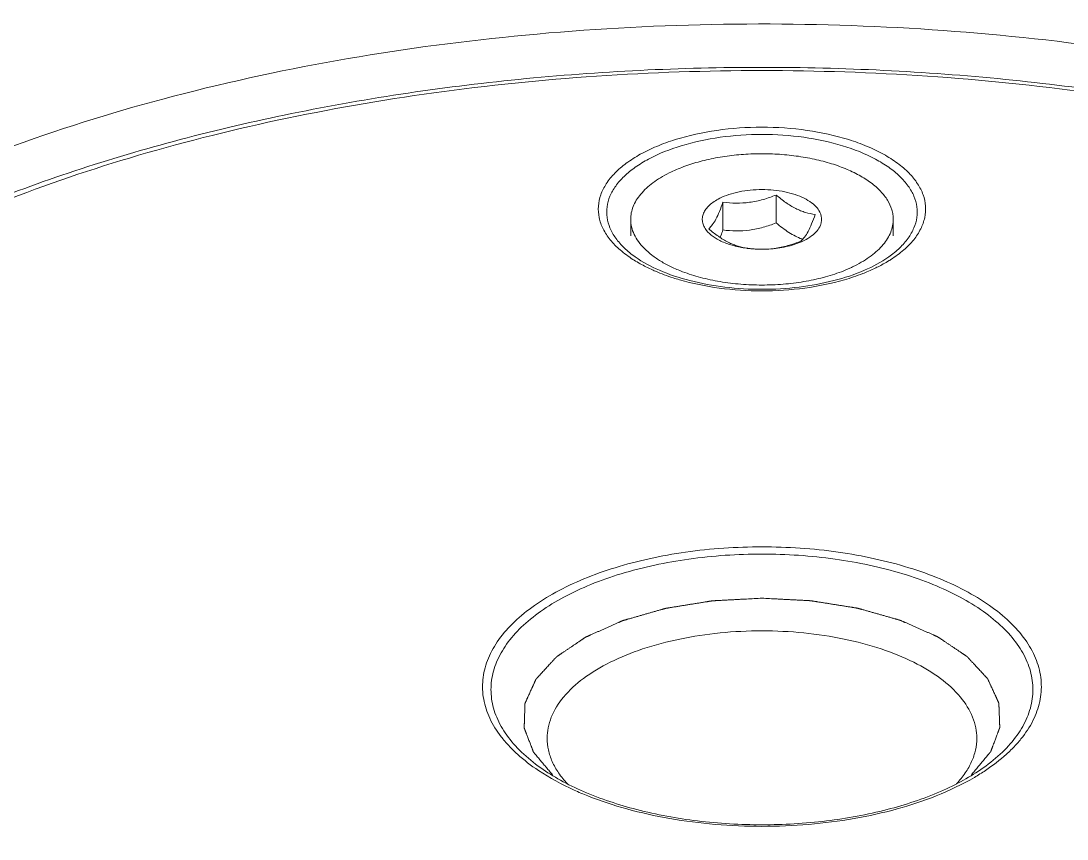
# Model space of a CAD drawing. Header units: millimetres. Extents: x 1177 to 4147, y 93 to 2194.
# Drawn here: x 2669.14 to 2699.82, y 1093.48 to 1117.47 of the extents above; entities that cross this region are included whole.
import ezdxf

# ---------------------------------------------------------------- set-up
doc = ezdxf.new("R2010")
doc.units = ezdxf.units.MM
doc.header["$LTSCALE"] = 0.1
doc.layers.get('0').update_dxf_attribs({"lineweight": 13})

# ---------------------------------------------------------------- blocks, each defined once
blk = doc.blocks.new('02')
for p, q in [((4611.598, 1180.058), (4611.598, 1178.893)), ((4613.829, 1180.357), (4613.829, 1179.192)), ((4607.731, 1179.337), (4607.731, 1178.644)), ((4618.731, 1179.337), (4618.731, 1178.644)), ((4607.921, 1177.766), (4607.92, 1177.766)), ((4618.541, 1177.766), (4618.541, 1177.766)), ((4603.961, 1156.366), (4603.96, 1156.367)), ((4622.502, 1156.367), (4622.501, 1156.366))]:
    blk.add_line(p, q)
for centre, radius, start, end in [((4613.844, 1180.764), 2.584, 293.6648, 296.55), ((4615.788, 1180.888), 2.531, 249.5481, 249.753), ((4615.788, 1180.888), 2.532, 249.7532, 250.4657), ((4613.2, 1182.73), 4.642, 262.37, 262.9692), ((4613.207, 1182.786), 4.698, 262.969, 263.5057), ((4613.23, 1183.059), 4.972, 267.8168, 269.1968), ((4613.231, 1183.07), 4.983, 269.1913, 273.3539), ((4611.276, 1183.137), 6.474, 240.9511, 243.2681), ((4615.222, 1183.069), 6.397, 296.6891, 298.9102)]:
    blk.add_arc(centre, radius, start, end)
for points, knots in [([(4666.481, 1160.896), (4666.481, 1162.212), (4666.065, 1164.939), (4664.26, 1168.839), (4661.355, 1172.517), (4657.433, 1175.913), (4652.581, 1178.975), (4646.898, 1181.647), (4640.501, 1183.875), (4631.019, 1186.238), (4618.353, 1187.77), (4603.032, 1187.405), (4590.652, 1185.27), (4581.623, 1182.441), (4577.503, 1180.685), (4575.577, 1179.722)], [0, 0, 0, 0, 0.038279, 0.078893, 0.123639, 0.173569, 0.229059, 0.289975, 0.355805, 0.425756, 0.573842, 0.725184, 0.870064, 0.937388, 1, 1, 1, 1]), ([(4560.631, 1158.904), (4560.631, 1159.81), (4560.812, 1161.647), (4561.618, 1164.343), (4562.934, 1166.958), (4564.736, 1169.464), (4566.995, 1171.844), (4569.686, 1174.083), (4572.783, 1176.167), (4576.257, 1178.082), (4580.078, 1179.811), (4584.209, 1181.342), (4588.614, 1182.662), (4594.879, 1184.143), (4603.108, 1185.377), (4609.826, 1185.704), (4613.231, 1185.704)], [0, 0, 0, 0, 0.042454, 0.085859, 0.131119, 0.178965, 0.229962, 0.284475, 0.342683, 0.404603, 0.470116, 0.538988, 0.610893, 0.68543, 0.84046, 1, 1, 1, 1]), ([(4613.231, 1185.704), (4616.636, 1185.704), (4623.354, 1185.377), (4631.583, 1184.143), (4637.848, 1182.662), (4642.253, 1181.342), (4646.384, 1179.811), (4650.204, 1178.082), (4653.679, 1176.167), (4656.776, 1174.083), (4659.467, 1171.844), (4661.726, 1169.464), (4663.528, 1166.958), (4664.844, 1164.343), (4665.649, 1161.647), (4665.831, 1159.81), (4665.831, 1158.904)], [0, 0, 0, 0, 0.15954, 0.31457, 0.389108, 0.461012, 0.529884, 0.595397, 0.657317, 0.715525, 0.770038, 0.821035, 0.868881, 0.914141, 0.957546, 1, 1, 1, 1]), ([(4613.231, 1185.57), (4610.918, 1185.57), (4606.321, 1185.416), (4599.535, 1184.725), (4592.995, 1183.587), (4586.817, 1182.024), (4581.112, 1180.062), (4575.981, 1177.735), (4571.512, 1175.085), (4567.784, 1172.152), (4564.862, 1168.981), (4563.116, 1166.116), (4562.219, 1163.782), (4561.792, 1162.044), (4561.602, 1160.295), (4561.65, 1158.543), (4561.935, 1156.797), (4562.455, 1155.067), (4563.208, 1153.36), (4564.546, 1151.074), (4566.821, 1148.314), (4569.035, 1146.408), (4570.256, 1145.489)], [0, 0, 0, 0, 0.087027, 0.172878, 0.256413, 0.33656, 0.412375, 0.48309, 0.548166, 0.607384, 0.660941, 0.709584, 0.732516, 0.754799, 0.776703, 0.798518, 0.82054, 0.843053, 0.866313, 0.890542, 0.942521, 1, 1, 1, 1]), ([(4656.203, 1145.487), (4657.424, 1146.406), (4659.639, 1148.312), (4661.914, 1151.072), (4663.253, 1153.359), (4664.006, 1155.065), (4664.526, 1156.795), (4664.812, 1158.541), (4664.86, 1160.293), (4664.67, 1162.043), (4664.243, 1163.78), (4663.347, 1166.114), (4661.601, 1168.98), (4658.679, 1172.151), (4654.951, 1175.084), (4650.482, 1177.735), (4645.35, 1180.061), (4639.645, 1182.023), (4633.467, 1183.587), (4626.927, 1184.725), (4620.141, 1185.416), (4615.544, 1185.57), (4613.231, 1185.57)], [0, 0, 0, 0, 0.057483, 0.109465, 0.133695, 0.156956, 0.17947, 0.201492, 0.223307, 0.245211, 0.267494, 0.290425, 0.339066, 0.392622, 0.451838, 0.516913, 0.587626, 0.66344, 0.743587, 0.827121, 0.912973, 1, 1, 1, 1]), ([(4607.827, 1177.659), (4607.64, 1177.779), (4607.298, 1178.029), (4606.871, 1178.458), (4606.565, 1178.918), (4606.39, 1179.4), (4606.355, 1179.894), (4606.461, 1180.383), (4606.702, 1180.855), (4607.07, 1181.3), (4607.555, 1181.713), (4608.147, 1182.087), (4608.836, 1182.416), (4609.896, 1182.797), (4611.371, 1183.115), (4612.599, 1183.199), (4613.231, 1183.199)], [0, 0, 0, 0, 0.060741, 0.115522, 0.165007, 0.210569, 0.254278, 0.298617, 0.345922, 0.397933, 0.45565, 0.519432, 0.589136, 0.664247, 0.827173, 1, 1, 1, 1]), ([(4613.231, 1183.199), (4613.862, 1183.199), (4615.091, 1183.115), (4616.566, 1182.797), (4617.625, 1182.416), (4618.315, 1182.087), (4618.907, 1181.713), (4619.392, 1181.3), (4619.76, 1180.855), (4620.001, 1180.383), (4620.107, 1179.893), (4620.071, 1179.4), (4619.896, 1178.918), (4619.591, 1178.458), (4619.163, 1178.028), (4618.821, 1177.779), (4618.634, 1177.659)], [0, 0, 0, 0, 0.172833, 0.335756, 0.410866, 0.480569, 0.544349, 0.602064, 0.654073, 0.701376, 0.745714, 0.789424, 0.834986, 0.884474, 0.939256, 1, 1, 1, 1]), ([(4607.92, 1177.766), (4607.758, 1177.881), (4607.461, 1178.12), (4607.099, 1178.528), (4606.85, 1178.961), (4606.722, 1179.412), (4606.722, 1179.87), (4606.849, 1180.322), (4607.097, 1180.755), (4607.458, 1181.163), (4607.925, 1181.541), (4608.707, 1182.016), (4609.897, 1182.48), (4611.502, 1182.819), (4612.644, 1182.895), (4613.231, 1182.895)], [0, 0, 0, 0, 0.05874, 0.111788, 0.159975, 0.204822, 0.248462, 0.293292, 0.341448, 0.394456, 0.453152, 0.517791, 0.66362, 0.827059, 1, 1, 1, 1]), ([(4613.231, 1182.895), (4613.817, 1182.895), (4614.96, 1182.819), (4616.565, 1182.48), (4617.755, 1182.015), (4618.537, 1181.541), (4619.003, 1181.163), (4619.365, 1180.755), (4619.613, 1180.321), (4619.74, 1179.87), (4619.739, 1179.412), (4619.611, 1178.961), (4619.362, 1178.528), (4619, 1178.12), (4618.704, 1177.881), (4618.541, 1177.766)], [0, 0, 0, 0, 0.172947, 0.336385, 0.482211, 0.546848, 0.605542, 0.658548, 0.706702, 0.751531, 0.795171, 0.840019, 0.888207, 0.941257, 1, 1, 1, 1]), ([(4618.731, 1179.337), (4618.731, 1179.405), (4618.721, 1179.541), (4618.659, 1179.816), (4618.501, 1180.158), (4618.201, 1180.537), (4617.796, 1180.888), (4617.295, 1181.204), (4616.708, 1181.48), (4616.047, 1181.71), (4615.327, 1181.89), (4614.561, 1182.015), (4613.767, 1182.084), (4612.962, 1182.093), (4612.163, 1182.045), (4611.386, 1181.938), (4610.648, 1181.776), (4609.966, 1181.562), (4609.541, 1181.381), (4609.342, 1181.281)], [0, 0, 0, 0, 0.019029, 0.038363, 0.07896, 0.123687, 0.173594, 0.229061, 0.289952, 0.355752, 0.425673, 0.49873, 0.573805, 0.6497, 0.725184, 0.799045, 0.870125, 0.937404, 1, 1, 1, 1]), ([(4607.731, 1179.337), (4607.731, 1179.427), (4607.749, 1179.611), (4607.83, 1179.881), (4607.964, 1180.145), (4608.219, 1180.498), (4608.569, 1180.813), (4608.984, 1181.091), (4609.218, 1181.22), (4609.342, 1181.281)], [0, 0, 0, 0, 0.102118, 0.207106, 0.317503, 0.435314, 0.697705, 0.843973, 1, 1, 1, 1]), ([(4611.463, 1180.221), (4611.585, 1180.282), (4611.851, 1180.389), (4612.281, 1180.502), (4612.747, 1180.571), (4613.231, 1180.595), (4613.715, 1180.571), (4614.18, 1180.502), (4614.61, 1180.389), (4614.989, 1180.237), (4615.303, 1180.05), (4615.541, 1179.835), (4615.672, 1179.63), (4615.722, 1179.461), (4615.735, 1179.337), (4615.722, 1179.212), (4615.672, 1179.044), (4615.541, 1178.839), (4615.303, 1178.624), (4615.107, 1178.507), (4614.999, 1178.453)], [0, 0, 0, 0, 0.067708, 0.141686, 0.220117, 0.300861, 0.381603, 0.460036, 0.53401, 0.601719, 0.661917, 0.714225, 0.759575, 0.780504, 0.80086, 0.821216, 0.842144, 0.887493, 0.939804, 1, 1, 1, 1]), ([(4610.906, 1178.878), (4610.864, 1178.931), (4610.792, 1179.042), (4610.732, 1179.226), (4610.726, 1179.414), (4610.777, 1179.599), (4610.88, 1179.776), (4611.033, 1179.941), (4611.23, 1180.093), (4611.381, 1180.18), (4611.463, 1180.221)], [0, 0, 0, 0, 0.119822, 0.23012, 0.336539, 0.44566, 0.563395, 0.693858, 0.839295, 1, 1, 1, 1]), ([(4611, 1178.943), (4611.055, 1178.992), (4611.167, 1179.118), (4611.316, 1179.364), (4611.462, 1179.686), (4611.552, 1179.927), (4611.598, 1180.058)], [0, 0, 0, 0, 0.172251, 0.394484, 0.674182, 1, 1, 1, 1]), ([(4611.598, 1180.058), (4611.781, 1180.035), (4612.153, 1180.006), (4612.719, 1180.039), (4613.282, 1180.159), (4613.648, 1180.286), (4613.829, 1180.357)], [0, 0, 0, 0, 0.24298, 0.491111, 0.744094, 1, 1, 1, 1]), ([(4613.829, 1180.357), (4613.958, 1180.246), (4614.218, 1180.04), (4614.566, 1179.826), (4614.848, 1179.699), (4615.118, 1179.605), (4615.325, 1179.56), (4615.462, 1179.54)], [0, 0, 0, 0, 0.276541, 0.536549, 0.659077, 0.776703, 1, 1, 1, 1]), ([(4609.905, 1177.147), (4609.742, 1177.209), (4609.43, 1177.341), (4608.999, 1177.571), (4608.622, 1177.825), (4608.306, 1178.099), (4608.053, 1178.391), (4607.869, 1178.697), (4607.756, 1179.014), (4607.731, 1179.231), (4607.731, 1179.337)], [0, 0, 0, 0, 0.160213, 0.309991, 0.448756, 0.576423, 0.69356, 0.801536, 0.90263, 1, 1, 1, 1]), ([(4611.598, 1178.893), (4611.781, 1178.87), (4612.153, 1178.841), (4612.719, 1178.874), (4613.282, 1178.994), (4613.648, 1179.121), (4613.829, 1179.192)], [0, 0, 0, 0, 0.242978, 0.49111, 0.744097, 1, 1, 1, 1]), ([(4613.829, 1179.192), (4613.914, 1179.119), (4614.087, 1178.978), (4614.354, 1178.79), (4614.625, 1178.633), (4614.811, 1178.551), (4614.904, 1178.516)], [0, 0, 0, 0, 0.265636, 0.522345, 0.767559, 1, 1, 1, 1]), ([(4615.462, 1179.54), (4615.415, 1179.41), (4615.325, 1179.168), (4615.18, 1178.847), (4615.031, 1178.601), (4614.918, 1178.474), (4614.864, 1178.425)], [0, 0, 0, 0, 0.325818, 0.605516, 0.827749, 1, 1, 1, 1]), ([(4617.12, 1177.392), (4617.243, 1177.454), (4617.478, 1177.583), (4617.893, 1177.861), (4618.242, 1178.176), (4618.497, 1178.529), (4618.631, 1178.793), (4618.713, 1179.063), (4618.731, 1179.247), (4618.731, 1179.337)], [0, 0, 0, 0, 0.156027, 0.302295, 0.564686, 0.682497, 0.792894, 0.897882, 1, 1, 1, 1]), ([(4612.584, 1178.13), (4612.402, 1178.154), (4612.055, 1178.221), (4611.648, 1178.36), (4611.364, 1178.501), (4611.133, 1178.646), (4610.983, 1178.779), (4610.906, 1178.878)], [0, 0, 0, 0, 0.293828, 0.562902, 0.685624, 0.79951, 1, 1, 1, 1]), ([(4612.633, 1178.126), (4612.497, 1178.146), (4612.29, 1178.191), (4612.02, 1178.285), (4611.738, 1178.412), (4611.39, 1178.626), (4611.13, 1178.832), (4611, 1178.943)], [0, 0, 0, 0, 0.223297, 0.340923, 0.463451, 0.723459, 1, 1, 1, 1]), ([(4611.479, 1178.575), (4611.489, 1178.601), (4611.53, 1178.706), (4611.569, 1178.812), (4611.598, 1178.893)], [0, 0, 0, 0, 0.241654, 1, 1, 1, 1]), ([(4614.864, 1178.425), (4614.683, 1178.354), (4614.318, 1178.227), (4613.754, 1178.107), (4613.188, 1178.075), (4612.816, 1178.103), (4612.633, 1178.126)], [0, 0, 0, 0, 0.255906, 0.508889, 0.75702, 1, 1, 1, 1]), ([(4614.881, 1178.398), (4614.783, 1178.355), (4614.574, 1178.277), (4614.123, 1178.157), (4613.766, 1178.11), (4613.522, 1178.095)], [0, 0, 0, 0, 0.230379, 0.476336, 1, 1, 1, 1]), ([(4613.041, 1178.091), (4613.01, 1178.092), (4612.888, 1178.097), (4612.766, 1178.108), (4612.676, 1178.118)], [0, 0, 0, 0, 0.251454, 1, 1, 1, 1]), ([(4608.132, 1177.477), (4608.106, 1177.492), (4608.003, 1177.55), (4607.901, 1177.612), (4607.827, 1177.659)], [0, 0, 0, 0, 0.254286, 1, 1, 1, 1]), ([(4607.92, 1177.766), (4608.235, 1177.543), (4608.98, 1177.148), (4610.249, 1176.731), (4611.695, 1176.468), (4612.711, 1176.408), (4613.231, 1176.408)], [0, 0, 0, 0, 0.208445, 0.451639, 0.719441, 1, 1, 1, 1]), ([(4613.231, 1176.408), (4613.75, 1176.408), (4614.766, 1176.468), (4616.212, 1176.731), (4617.481, 1177.148), (4618.226, 1177.543), (4618.541, 1177.766)], [0, 0, 0, 0, 0.280551, 0.548349, 0.791545, 1, 1, 1, 1]), ([(4617.12, 1177.392), (4617.075, 1177.37), (4616.891, 1177.281), (4616.702, 1177.202), (4616.557, 1177.147)], [0, 0, 0, 0, 0.242789, 1, 1, 1, 1]), ([(4618.634, 1177.659), (4618.609, 1177.642), (4618.504, 1177.577), (4618.397, 1177.514), (4618.315, 1177.469)], [0, 0, 0, 0, 0.245544, 1, 1, 1, 1]), ([(4608.772, 1177.165), (4608.737, 1177.18), (4608.599, 1177.24), (4608.463, 1177.305), (4608.363, 1177.355)], [0, 0, 0, 0, 0.254362, 1, 1, 1, 1]), ([(4609.774, 1176.809), (4609.686, 1176.834), (4609.347, 1176.938), (4609.014, 1177.062), (4608.772, 1177.165)], [0, 0, 0, 0, 0.257892, 1, 1, 1, 1]), ([(4616.557, 1177.147), (4616.311, 1177.053), (4615.792, 1176.89), (4614.976, 1176.716), (4614.115, 1176.611), (4613.231, 1176.575), (4612.347, 1176.611), (4611.485, 1176.716), (4610.669, 1176.89), (4610.151, 1177.053), (4609.905, 1177.147)], [0, 0, 0, 0, 0.11643, 0.240073, 0.368753, 0.500006, 0.63126, 0.759938, 0.883585, 1, 1, 1, 1]), ([(4617.69, 1177.165), (4617.611, 1177.131), (4617.282, 1176.997), (4616.945, 1176.884), (4616.687, 1176.809)], [0, 0, 0, 0, 0.241931, 1, 1, 1, 1]), ([(4618.096, 1177.354), (4618.063, 1177.337), (4617.929, 1177.271), (4617.793, 1177.21), (4617.69, 1177.165)], [0, 0, 0, 0, 0.245663, 1, 1, 1, 1]), ([(4613.231, 1176.341), (4612.633, 1176.341), (4611.466, 1176.417), (4610.319, 1176.65), (4609.774, 1176.809)], [0, 0, 0, 0, 0.5132, 1, 1, 1, 1]), ([(4616.687, 1176.809), (4616.142, 1176.65), (4614.996, 1176.417), (4613.829, 1176.341), (4613.231, 1176.341)], [0, 0, 0, 0, 0.486811, 1, 1, 1, 1]), ([(4603.866, 1156.257), (4603.557, 1156.463), (4603.124, 1156.793), (4602.619, 1157.287), (4602.205, 1157.772), (4601.806, 1158.408), (4601.535, 1159.227), (4601.5, 1160.062), (4601.7, 1160.889), (4602.127, 1161.684), (4602.764, 1162.434), (4603.597, 1163.128), (4604.609, 1163.757), (4605.783, 1164.31), (4607.097, 1164.777), (4608.526, 1165.15), (4610.574, 1165.516), (4612.162, 1165.623), (4613.231, 1165.623)], [0, 0, 0, 0, 0.059906, 0.08766, 0.114014, 0.162945, 0.208186, 0.25184, 0.296359, 0.343998, 0.396404, 0.454512, 0.518637, 0.588611, 0.663914, 0.743759, 0.827155, 1, 1, 1, 1]), ([(4613.231, 1165.623), (4614.3, 1165.623), (4615.888, 1165.516), (4617.935, 1165.15), (4619.365, 1164.777), (4620.678, 1164.31), (4621.852, 1163.757), (4622.865, 1163.128), (4623.697, 1162.434), (4624.334, 1161.684), (4624.761, 1160.889), (4624.962, 1160.063), (4624.926, 1159.227), (4624.656, 1158.409), (4624.257, 1157.772), (4623.843, 1157.287), (4623.338, 1156.793), (4622.905, 1156.463), (4622.596, 1156.258)], [0, 0, 0, 0, 0.172844, 0.25624, 0.336086, 0.41139, 0.481365, 0.545492, 0.603601, 0.656009, 0.703649, 0.748169, 0.791824, 0.837064, 0.885992, 0.912345, 0.940097, 1, 1, 1, 1]), ([(4603.96, 1156.367), (4603.676, 1156.567), (4603.159, 1156.985), (4602.527, 1157.697), (4602.092, 1158.453), (4601.869, 1159.241), (4601.868, 1160.04), (4602.09, 1160.828), (4602.524, 1161.584), (4603.154, 1162.297), (4603.968, 1162.956), (4604.951, 1163.553), (4606.085, 1164.077), (4607.816, 1164.682), (4610.213, 1165.187), (4612.207, 1165.32), (4613.231, 1165.32)], [0, 0, 0, 0, 0.058725, 0.11176, 0.159939, 0.204777, 0.248409, 0.293231, 0.341382, 0.394381, 0.453067, 0.517698, 0.588076, 0.663674, 0.827089, 1, 1, 1, 1]), ([(4613.231, 1165.32), (4614.255, 1165.32), (4616.248, 1165.187), (4618.645, 1164.682), (4620.376, 1164.077), (4621.51, 1163.553), (4622.493, 1162.956), (4623.307, 1162.297), (4623.938, 1161.584), (4624.371, 1160.828), (4624.593, 1160.04), (4624.592, 1159.241), (4624.369, 1158.454), (4623.935, 1157.698), (4623.303, 1156.985), (4622.786, 1156.567), (4622.502, 1156.367)], [0, 0, 0, 0, 0.172909, 0.336325, 0.411924, 0.482303, 0.546934, 0.605621, 0.658622, 0.706773, 0.751596, 0.795228, 0.840065, 0.888243, 0.941276, 1, 1, 1, 1]), ([(4604.451, 1156.077), (4604.41, 1156.127), (4604.327, 1156.226), (4604.224, 1156.349), (4604.141, 1156.448), (4604.079, 1156.522), (4604.017, 1156.596), (4603.955, 1156.67), (4603.893, 1156.744), (4603.831, 1156.818), (4603.785, 1156.874), (4603.754, 1156.911), (4603.738, 1156.929), (4603.723, 1156.948), (4603.71, 1156.963), (4603.699, 1156.976), (4603.692, 1156.985), (4603.684, 1156.994), (4603.678, 1157.002), (4603.672, 1157.008), (4603.669, 1157.013), (4603.665, 1157.017), (4603.662, 1157.021), (4603.66, 1157.023), (4603.659, 1157.024), (4603.658, 1157.025), (4603.658, 1157.026), (4603.657, 1157.027), (4603.657, 1157.028), (4603.656, 1157.03), (4603.655, 1157.032), (4603.654, 1157.034), (4603.653, 1157.037), (4603.651, 1157.043), (4603.648, 1157.051), (4603.643, 1157.065), (4603.636, 1157.081), (4603.629, 1157.101), (4603.621, 1157.12), (4603.614, 1157.14), (4603.603, 1157.166), (4603.591, 1157.199), (4603.576, 1157.239), (4603.56, 1157.278), (4603.545, 1157.318), (4603.525, 1157.37), (4603.5, 1157.436), (4603.469, 1157.515), (4603.439, 1157.594), (4603.409, 1157.672), (4603.383, 1157.738), (4603.363, 1157.791), (4603.348, 1157.83), (4603.335, 1157.863), (4603.325, 1157.889), (4603.317, 1157.909), (4603.31, 1157.929), (4603.302, 1157.948), (4603.296, 1157.965), (4603.291, 1157.978), (4603.287, 1157.988), (4603.283, 1157.998), (4603.28, 1158.008), (4603.276, 1158.016), (4603.274, 1158.022), (4603.272, 1158.026), (4603.271, 1158.03), (4603.27, 1158.032), (4603.27, 1158.033), (4603.269, 1158.034), (4603.269, 1158.035), (4603.269, 1158.035), (4603.269, 1158.036), (4603.269, 1158.038), (4603.269, 1158.04), (4603.269, 1158.042), (4603.269, 1158.045), (4603.269, 1158.048), (4603.269, 1158.052), (4603.27, 1158.057), (4603.27, 1158.062), (4603.27, 1158.069), (4603.27, 1158.077), (4603.271, 1158.091), (4603.271, 1158.114), (4603.272, 1158.148), (4603.274, 1158.188), (4603.275, 1158.228), (4603.276, 1158.268), (4603.277, 1158.308), (4603.279, 1158.348), (4603.28, 1158.402), (4603.282, 1158.469), (4603.285, 1158.549), (4603.288, 1158.629), (4603.29, 1158.696), (4603.291, 1158.75), (4603.293, 1158.79), (4603.294, 1158.83), (4603.295, 1158.87), (4603.296, 1158.91), (4603.298, 1158.95), (4603.299, 1158.984), (4603.299, 1159.007), (4603.3, 1159.021), (4603.3, 1159.029), (4603.3, 1159.036), (4603.3, 1159.041), (4603.301, 1159.046), (4603.301, 1159.05), (4603.301, 1159.053), (4603.301, 1159.056), (4603.301, 1159.058), (4603.301, 1159.06), (4603.301, 1159.062), (4603.301, 1159.062), (4603.301, 1159.063), (4603.301, 1159.063), (4603.302, 1159.064), (4603.302, 1159.065), (4603.303, 1159.066), (4603.304, 1159.068), (4603.305, 1159.072), (4603.307, 1159.076), (4603.31, 1159.082), (4603.314, 1159.091), (4603.318, 1159.101), (4603.323, 1159.111), (4603.327, 1159.121), (4603.333, 1159.134), (4603.341, 1159.151), (4603.35, 1159.17), (4603.359, 1159.19), (4603.368, 1159.21), (4603.38, 1159.237), (4603.395, 1159.27), (4603.413, 1159.31), (4603.437, 1159.363), (4603.468, 1159.429), (4603.504, 1159.509), (4603.54, 1159.588), (4603.576, 1159.668), (4603.606, 1159.734), (4603.63, 1159.788), (4603.649, 1159.827), (4603.667, 1159.867), (4603.685, 1159.907), (4603.7, 1159.94), (4603.712, 1159.967), (4603.721, 1159.987), (4603.73, 1160.007), (4603.739, 1160.026), (4603.746, 1160.043), (4603.753, 1160.056), (4603.756, 1160.065), (4603.759, 1160.07), (4603.76, 1160.074), (4603.762, 1160.076), (4603.763, 1160.078), (4603.763, 1160.08), (4603.764, 1160.081), (4603.764, 1160.082), (4603.765, 1160.083), (4603.766, 1160.084), (4603.767, 1160.085), (4603.769, 1160.087), (4603.772, 1160.09), (4603.776, 1160.095), (4603.78, 1160.1), (4603.786, 1160.106), (4603.793, 1160.113), (4603.801, 1160.122), (4603.81, 1160.131), (4603.821, 1160.144), (4603.835, 1160.159), (4603.852, 1160.177), (4603.868, 1160.195), (4603.902, 1160.232), (4603.952, 1160.287), (4604.019, 1160.359), (4604.086, 1160.432), (4604.154, 1160.505), (4604.221, 1160.578), (4604.288, 1160.651), (4604.344, 1160.712), (4604.388, 1160.761), (4604.422, 1160.797), (4604.456, 1160.834), (4604.484, 1160.864), (4604.506, 1160.888), (4604.523, 1160.907), (4604.539, 1160.925), (4604.556, 1160.943), (4604.57, 1160.958), (4604.581, 1160.971), (4604.59, 1160.98), (4604.597, 1160.987), (4604.602, 1160.993), (4604.607, 1160.998), (4604.611, 1161.002), (4604.614, 1161.006), (4604.617, 1161.009), (4604.619, 1161.011), (4604.62, 1161.013), (4604.621, 1161.014), (4604.622, 1161.015), (4604.623, 1161.015), (4604.623, 1161.016), (4604.623, 1161.016), (4604.624, 1161.016), (4604.624, 1161.017), (4604.625, 1161.017), (4604.626, 1161.018), (4604.628, 1161.019), (4604.63, 1161.02), (4604.632, 1161.022), (4604.636, 1161.025), (4604.641, 1161.028), (4604.647, 1161.032), (4604.653, 1161.036), (4604.661, 1161.042), (4604.671, 1161.048), (4604.683, 1161.056), (4604.699, 1161.067), (4604.719, 1161.081), (4604.743, 1161.097), (4604.767, 1161.113), (4604.791, 1161.129), (4604.822, 1161.151), (4604.862, 1161.177), (4604.91, 1161.21), (4604.958, 1161.242), (4605.021, 1161.285), (4605.101, 1161.339), (4605.197, 1161.403), (4605.292, 1161.468), (4605.388, 1161.533), (4605.483, 1161.597), (4605.579, 1161.662), (4605.65, 1161.71), (4605.698, 1161.742), (4605.722, 1161.758), (4605.746, 1161.775), (4605.766, 1161.788), (4605.782, 1161.799), (4605.794, 1161.807), (4605.806, 1161.815), (4605.816, 1161.822), (4605.823, 1161.827), (4605.829, 1161.831), (4605.835, 1161.835), (4605.84, 1161.838), (4605.843, 1161.84), (4605.844, 1161.841), (4605.845, 1161.842), (4605.846, 1161.842), (4605.848, 1161.843), (4605.85, 1161.844), (4605.852, 1161.845), (4605.855, 1161.846), (4605.859, 1161.848), (4605.864, 1161.85), (4605.873, 1161.854), (4605.886, 1161.86), (4605.906, 1161.869), (4605.932, 1161.88), (4605.962, 1161.894), (4605.993, 1161.907), (4606.023, 1161.921), (4606.064, 1161.939), (4606.115, 1161.962), (4606.176, 1161.989), (4606.237, 1162.016), (4606.298, 1162.043), (4606.38, 1162.079), (4606.481, 1162.124), (4606.603, 1162.179), (4606.726, 1162.233), (4606.848, 1162.287), (4606.949, 1162.332), (4607.031, 1162.368), (4607.092, 1162.395), (4607.153, 1162.423), (4607.204, 1162.445), (4607.245, 1162.463), (4607.275, 1162.477), (4607.306, 1162.49), (4607.331, 1162.502), (4607.351, 1162.511), (4607.367, 1162.517), (4607.379, 1162.523), (4607.39, 1162.528), (4607.396, 1162.53), (4607.401, 1162.533), (4607.404, 1162.534), (4607.407, 1162.535), (4607.409, 1162.536), (4607.413, 1162.537), (4607.417, 1162.539), (4607.423, 1162.54), (4607.43, 1162.542), (4607.439, 1162.545), (4607.451, 1162.548), (4607.471, 1162.554), (4607.5, 1162.562), (4607.535, 1162.572), (4607.57, 1162.582), (4607.616, 1162.595), (4607.675, 1162.612), (4607.744, 1162.632), (4607.814, 1162.652), (4607.884, 1162.672), (4607.954, 1162.692), (4608.047, 1162.718), (4608.163, 1162.751), (4608.302, 1162.791), (4608.442, 1162.831), (4608.581, 1162.871), (4608.698, 1162.904), (4608.791, 1162.93), (4608.86, 1162.95), (4608.93, 1162.97), (4608.988, 1162.987), (4609.035, 1163), (4609.07, 1163.01), (4609.105, 1163.02), (4609.134, 1163.028), (4609.154, 1163.034), (4609.166, 1163.037), (4609.174, 1163.04), (4609.182, 1163.042), (4609.187, 1163.043), (4609.192, 1163.045), (4609.195, 1163.046), (4609.199, 1163.046), (4609.202, 1163.047), (4609.206, 1163.047), (4609.212, 1163.048), (4609.22, 1163.05), (4609.233, 1163.052), (4609.249, 1163.054), (4609.268, 1163.057), (4609.293, 1163.062), (4609.325, 1163.067), (4609.363, 1163.073), (4609.402, 1163.079), (4609.453, 1163.087), (4609.516, 1163.098), (4609.593, 1163.11), (4609.669, 1163.122), (4609.771, 1163.139), (4609.898, 1163.159), (4610.051, 1163.184), (4610.204, 1163.209), (4610.357, 1163.233), (4610.484, 1163.254), (4610.586, 1163.27), (4610.663, 1163.283), (4610.739, 1163.295), (4610.815, 1163.307), (4610.879, 1163.318), (4610.93, 1163.326), (4610.968, 1163.332), (4611.006, 1163.338), (4611.045, 1163.344), (4611.076, 1163.35), (4611.102, 1163.354), (4611.118, 1163.356), (4611.129, 1163.358), (4611.135, 1163.359), (4611.14, 1163.36), (4611.144, 1163.36), (4611.147, 1163.361), (4611.15, 1163.361), (4611.152, 1163.362), (4611.153, 1163.362), (4611.156, 1163.362), (4611.161, 1163.362), (4611.17, 1163.363), (4611.18, 1163.363), (4611.19, 1163.364), (4611.204, 1163.364), (4611.221, 1163.365), (4611.241, 1163.366), (4611.261, 1163.367), (4611.288, 1163.369), (4611.322, 1163.371), (4611.376, 1163.373), (4611.471, 1163.378), (4611.606, 1163.386), (4611.769, 1163.394), (4611.931, 1163.403), (4612.094, 1163.411), (4612.256, 1163.42), (4612.419, 1163.428), (4612.635, 1163.44), (4612.906, 1163.454), (4613.123, 1163.465), (4613.231, 1163.471)], [0, 0, 0, 0, 0.015625, 0.03125, 0.039062, 0.046875, 0.054688, 0.0625, 0.070312, 0.078125, 0.085938, 0.087891, 0.089844, 0.091797, 0.09375, 0.094727, 0.095703, 0.09668, 0.097656, 0.098145, 0.098633, 0.099121, 0.099609, 0.099731, 0.099854, 0.099915, 0.099976, 0.100098, 0.10022, 0.100342, 0.100586, 0.10083, 0.101074, 0.101562, 0.102539, 0.103516, 0.105469, 0.107422, 0.109375, 0.111328, 0.113281, 0.117188, 0.121094, 0.125, 0.128906, 0.132812, 0.140625, 0.148438, 0.15625, 0.164062, 0.171875, 0.175781, 0.179688, 0.183594, 0.185547, 0.1875, 0.189453, 0.191406, 0.193359, 0.194336, 0.195312, 0.196289, 0.197266, 0.198242, 0.19873, 0.199219, 0.199463, 0.199707, 0.199829, 0.19989, 0.199951, 0.200012, 0.200073, 0.200195, 0.200439, 0.200684, 0.200928, 0.201172, 0.20166, 0.202148, 0.202637, 0.203125, 0.204102, 0.205078, 0.207031, 0.210938, 0.214844, 0.21875, 0.222656, 0.226562, 0.230469, 0.234375, 0.242188, 0.25, 0.257812, 0.265625, 0.269531, 0.273438, 0.277344, 0.28125, 0.285156, 0.289062, 0.292969, 0.294922, 0.295898, 0.296875, 0.297363, 0.297852, 0.29834, 0.298828, 0.299072, 0.299316, 0.299561, 0.299805, 0.299927, 0.299957, 0.299988, 0.300049, 0.30011, 0.300171, 0.300293, 0.300537, 0.300781, 0.30127, 0.301758, 0.302734, 0.303711, 0.304688, 0.305664, 0.306641, 0.308594, 0.310547, 0.3125, 0.314453, 0.316406, 0.320312, 0.324219, 0.328125, 0.335938, 0.34375, 0.351562, 0.359375, 0.367188, 0.371094, 0.375, 0.378906, 0.382812, 0.386719, 0.388672, 0.390625, 0.392578, 0.394531, 0.396484, 0.397461, 0.398438, 0.398926, 0.39917, 0.399414, 0.399658, 0.39978, 0.399902, 0.400024, 0.400085, 0.400146, 0.400269, 0.400391, 0.400879, 0.401367, 0.401855, 0.402344, 0.40332, 0.404297, 0.405273, 0.40625, 0.408203, 0.410156, 0.412109, 0.414062, 0.421875, 0.429688, 0.4375, 0.445312, 0.453125, 0.460938, 0.46875, 0.472656, 0.476562, 0.480469, 0.484375, 0.486328, 0.488281, 0.490234, 0.492188, 0.494141, 0.495117, 0.496094, 0.49707, 0.497559, 0.498047, 0.498535, 0.499023, 0.499268, 0.499512, 0.499634, 0.499756, 0.499878, 0.499939, 0.499969, 0.5, 0.500031, 0.500061, 0.500122, 0.500244, 0.500366, 0.500488, 0.500732, 0.500977, 0.501465, 0.501953, 0.502441, 0.50293, 0.503906, 0.504883, 0.505859, 0.507812, 0.509766, 0.511719, 0.513672, 0.515625, 0.519531, 0.523438, 0.527344, 0.53125, 0.539062, 0.546875, 0.554688, 0.5625, 0.570312, 0.578125, 0.585938, 0.587891, 0.589844, 0.591797, 0.59375, 0.594727, 0.595703, 0.59668, 0.597656, 0.598145, 0.598633, 0.599121, 0.599609, 0.599731, 0.599854, 0.599915, 0.599976, 0.600098, 0.60022, 0.600342, 0.600586, 0.60083, 0.601074, 0.601562, 0.602539, 0.603516, 0.605469, 0.607422, 0.609375, 0.611328, 0.613281, 0.617188, 0.621094, 0.625, 0.628906, 0.632812, 0.640625, 0.648438, 0.65625, 0.664062, 0.671875, 0.675781, 0.679688, 0.683594, 0.6875, 0.689453, 0.691406, 0.693359, 0.695312, 0.696289, 0.697266, 0.698242, 0.69873, 0.699219, 0.699463, 0.699707, 0.699829, 0.699951, 0.700195, 0.700439, 0.700684, 0.701172, 0.70166, 0.702148, 0.703125, 0.705078, 0.707031, 0.708984, 0.710938, 0.714844, 0.71875, 0.722656, 0.726562, 0.730469, 0.734375, 0.742188, 0.75, 0.757812, 0.765625, 0.773438, 0.777344, 0.78125, 0.785156, 0.789062, 0.791016, 0.792969, 0.794922, 0.796875, 0.797852, 0.79834, 0.798828, 0.799316, 0.799561, 0.799805, 0.800049, 0.800171, 0.800293, 0.800537, 0.800781, 0.80127, 0.801758, 0.802734, 0.803711, 0.804688, 0.806641, 0.808594, 0.810547, 0.8125, 0.816406, 0.820312, 0.824219, 0.828125, 0.835938, 0.84375, 0.851562, 0.859375, 0.867188, 0.871094, 0.875, 0.878906, 0.882812, 0.886719, 0.888672, 0.890625, 0.892578, 0.894531, 0.896484, 0.897461, 0.898438, 0.898926, 0.89917, 0.899414, 0.899658, 0.89978, 0.899902, 0.900024, 0.900085, 0.900146, 0.900391, 0.900879, 0.901367, 0.901855, 0.902344, 0.90332, 0.904297, 0.905273, 0.90625, 0.908203, 0.910156, 0.914062, 0.921875, 0.929688, 0.9375, 0.945312, 0.953125, 0.960938, 0.96875, 0.984375, 1, 1, 1, 1]), ([(4613.231, 1163.471), (4613.337, 1163.465), (4613.55, 1163.454), (4613.817, 1163.441), (4614.03, 1163.43), (4614.189, 1163.421), (4614.349, 1163.413), (4614.509, 1163.405), (4614.669, 1163.397), (4614.828, 1163.388), (4614.962, 1163.382), (4615.055, 1163.377), (4615.108, 1163.374), (4615.141, 1163.372), (4615.168, 1163.371), (4615.188, 1163.37), (4615.208, 1163.369), (4615.225, 1163.368), (4615.238, 1163.367), (4615.248, 1163.367), (4615.258, 1163.366), (4615.266, 1163.366), (4615.272, 1163.366), (4615.274, 1163.365), (4615.276, 1163.365), (4615.278, 1163.365), (4615.28, 1163.365), (4615.283, 1163.364), (4615.287, 1163.363), (4615.292, 1163.363), (4615.298, 1163.362), (4615.31, 1163.36), (4615.326, 1163.357), (4615.351, 1163.353), (4615.383, 1163.348), (4615.421, 1163.342), (4615.459, 1163.336), (4615.498, 1163.33), (4615.549, 1163.322), (4615.612, 1163.312), (4615.689, 1163.299), (4615.765, 1163.287), (4615.842, 1163.275), (4615.944, 1163.259), (4616.071, 1163.238), (4616.224, 1163.214), (4616.377, 1163.189), (4616.53, 1163.165), (4616.658, 1163.145), (4616.76, 1163.128), (4616.836, 1163.116), (4616.913, 1163.104), (4616.977, 1163.094), (4617.028, 1163.086), (4617.066, 1163.08), (4617.104, 1163.074), (4617.136, 1163.068), (4617.162, 1163.064), (4617.181, 1163.061), (4617.197, 1163.059), (4617.209, 1163.057), (4617.217, 1163.055), (4617.224, 1163.054), (4617.228, 1163.054), (4617.231, 1163.053), (4617.234, 1163.053), (4617.238, 1163.052), (4617.242, 1163.051), (4617.248, 1163.049), (4617.255, 1163.047), (4617.264, 1163.044), (4617.276, 1163.041), (4617.296, 1163.035), (4617.325, 1163.027), (4617.36, 1163.017), (4617.395, 1163.007), (4617.442, 1162.994), (4617.5, 1162.978), (4617.57, 1162.958), (4617.64, 1162.938), (4617.733, 1162.912), (4617.849, 1162.879), (4617.989, 1162.839), (4618.129, 1162.8), (4618.269, 1162.76), (4618.385, 1162.727), (4618.478, 1162.701), (4618.548, 1162.681), (4618.618, 1162.661), (4618.688, 1162.641), (4618.758, 1162.622), (4618.816, 1162.605), (4618.863, 1162.592), (4618.898, 1162.582), (4618.933, 1162.572), (4618.962, 1162.564), (4618.982, 1162.558), (4618.994, 1162.555), (4619.003, 1162.553), (4619.01, 1162.55), (4619.016, 1162.549), (4619.02, 1162.548), (4619.024, 1162.547), (4619.026, 1162.545), (4619.029, 1162.544), (4619.032, 1162.543), (4619.037, 1162.541), (4619.044, 1162.538), (4619.054, 1162.533), (4619.067, 1162.528), (4619.082, 1162.521), (4619.102, 1162.512), (4619.128, 1162.501), (4619.158, 1162.487), (4619.189, 1162.474), (4619.23, 1162.456), (4619.281, 1162.433), (4619.342, 1162.406), (4619.403, 1162.379), (4619.485, 1162.343), (4619.587, 1162.298), (4619.71, 1162.244), (4619.832, 1162.19), (4619.955, 1162.136), (4620.057, 1162.091), (4620.138, 1162.055), (4620.2, 1162.028), (4620.261, 1162.001), (4620.322, 1161.974), (4620.373, 1161.952), (4620.414, 1161.934), (4620.445, 1161.92), (4620.475, 1161.907), (4620.506, 1161.893), (4620.532, 1161.882), (4620.552, 1161.873), (4620.565, 1161.867), (4620.574, 1161.863), (4620.579, 1161.861), (4620.583, 1161.859), (4620.586, 1161.858), (4620.588, 1161.857), (4620.59, 1161.856), (4620.592, 1161.855), (4620.593, 1161.855), (4620.594, 1161.854), (4620.595, 1161.853), (4620.598, 1161.851), (4620.603, 1161.848), (4620.609, 1161.844), (4620.615, 1161.84), (4620.623, 1161.835), (4620.633, 1161.828), (4620.645, 1161.82), (4620.657, 1161.812), (4620.673, 1161.801), (4620.693, 1161.788), (4620.717, 1161.772), (4620.741, 1161.756), (4620.789, 1161.723), (4620.861, 1161.675), (4620.957, 1161.611), (4621.053, 1161.546), (4621.149, 1161.482), (4621.244, 1161.417), (4621.34, 1161.353), (4621.42, 1161.299), (4621.484, 1161.257), (4621.532, 1161.224), (4621.58, 1161.192), (4621.62, 1161.165), (4621.652, 1161.144), (4621.676, 1161.128), (4621.7, 1161.112), (4621.724, 1161.096), (4621.744, 1161.082), (4621.76, 1161.071), (4621.772, 1161.063), (4621.782, 1161.057), (4621.79, 1161.051), (4621.796, 1161.047), (4621.802, 1161.043), (4621.807, 1161.04), (4621.811, 1161.037), (4621.814, 1161.036), (4621.816, 1161.034), (4621.817, 1161.033), (4621.819, 1161.032), (4621.82, 1161.032), (4621.82, 1161.031), (4621.82, 1161.031), (4621.821, 1161.031), (4621.821, 1161.031), (4621.822, 1161.03), (4621.823, 1161.029), (4621.824, 1161.028), (4621.825, 1161.026), (4621.827, 1161.024), (4621.83, 1161.021), (4621.833, 1161.018), (4621.837, 1161.013), (4621.842, 1161.008), (4621.847, 1161.002), (4621.854, 1160.995), (4621.863, 1160.986), (4621.874, 1160.973), (4621.888, 1160.958), (4621.905, 1160.94), (4621.922, 1160.922), (4621.939, 1160.904), (4621.961, 1160.879), (4621.989, 1160.849), (4622.023, 1160.813), (4622.057, 1160.776), (4622.102, 1160.728), (4622.159, 1160.667), (4622.226, 1160.594), (4622.294, 1160.521), (4622.361, 1160.448), (4622.429, 1160.376), (4622.497, 1160.303), (4622.547, 1160.248), (4622.581, 1160.212), (4622.598, 1160.193), (4622.615, 1160.175), (4622.629, 1160.16), (4622.64, 1160.148), (4622.649, 1160.139), (4622.657, 1160.13), (4622.664, 1160.122), (4622.67, 1160.116), (4622.674, 1160.112), (4622.678, 1160.107), (4622.682, 1160.104), (4622.684, 1160.101), (4622.685, 1160.1), (4622.685, 1160.1), (4622.686, 1160.099), (4622.686, 1160.098), (4622.687, 1160.097), (4622.688, 1160.095), (4622.689, 1160.093), (4622.69, 1160.09), (4622.691, 1160.087), (4622.694, 1160.081), (4622.698, 1160.073), (4622.704, 1160.06), (4622.712, 1160.043), (4622.721, 1160.023), (4622.73, 1160.003), (4622.739, 1159.983), (4622.752, 1159.957), (4622.767, 1159.924), (4622.785, 1159.884), (4622.804, 1159.844), (4622.822, 1159.804), (4622.846, 1159.751), (4622.877, 1159.685), (4622.914, 1159.605), (4622.951, 1159.526), (4622.987, 1159.446), (4623.018, 1159.38), (4623.042, 1159.327), (4623.061, 1159.287), (4623.076, 1159.254), (4623.088, 1159.227), (4623.097, 1159.208), (4623.107, 1159.188), (4623.116, 1159.168), (4623.124, 1159.151), (4623.13, 1159.138), (4623.134, 1159.128), (4623.139, 1159.118), (4623.143, 1159.108), (4623.147, 1159.1), (4623.15, 1159.093), (4623.152, 1159.089), (4623.154, 1159.086), (4623.155, 1159.084), (4623.155, 1159.082), (4623.156, 1159.081), (4623.156, 1159.081), (4623.156, 1159.08), (4623.156, 1159.08), (4623.156, 1159.079), (4623.156, 1159.078), (4623.156, 1159.076), (4623.157, 1159.073), (4623.157, 1159.071), (4623.157, 1159.067), (4623.157, 1159.063), (4623.157, 1159.058), (4623.157, 1159.053), (4623.158, 1159.047), (4623.158, 1159.038), (4623.158, 1159.025), (4623.159, 1159.001), (4623.161, 1158.968), (4623.162, 1158.928), (4623.164, 1158.888), (4623.165, 1158.847), (4623.167, 1158.807), (4623.168, 1158.767), (4623.17, 1158.714), (4623.173, 1158.647), (4623.176, 1158.566), (4623.179, 1158.486), (4623.182, 1158.419), (4623.184, 1158.366), (4623.185, 1158.326), (4623.187, 1158.285), (4623.188, 1158.245), (4623.19, 1158.205), (4623.191, 1158.165), (4623.193, 1158.132), (4623.194, 1158.108), (4623.194, 1158.095), (4623.194, 1158.086), (4623.195, 1158.08), (4623.195, 1158.075), (4623.195, 1158.07), (4623.195, 1158.065), (4623.195, 1158.062), (4623.195, 1158.06), (4623.196, 1158.057), (4623.196, 1158.055), (4623.196, 1158.054), (4623.196, 1158.053), (4623.196, 1158.052), (4623.195, 1158.051), (4623.195, 1158.051), (4623.194, 1158.049), (4623.194, 1158.047), (4623.192, 1158.044), (4623.191, 1158.04), (4623.188, 1158.033), (4623.185, 1158.025), (4623.182, 1158.015), (4623.178, 1158.005), (4623.174, 1157.995), (4623.169, 1157.982), (4623.163, 1157.966), (4623.155, 1157.946), (4623.148, 1157.926), (4623.141, 1157.907), (4623.131, 1157.88), (4623.118, 1157.847), (4623.103, 1157.808), (4623.083, 1157.755), (4623.059, 1157.69), (4623.029, 1157.611), (4622.999, 1157.532), (4622.969, 1157.453), (4622.944, 1157.387), (4622.924, 1157.334), (4622.909, 1157.295), (4622.895, 1157.256), (4622.88, 1157.216), (4622.867, 1157.183), (4622.857, 1157.157), (4622.85, 1157.137), (4622.842, 1157.117), (4622.835, 1157.098), (4622.829, 1157.081), (4622.824, 1157.068), (4622.821, 1157.06), (4622.818, 1157.054), (4622.817, 1157.051), (4622.816, 1157.048), (4622.816, 1157.046), (4622.815, 1157.045), (4622.814, 1157.043), (4622.814, 1157.042), (4622.813, 1157.042), (4622.813, 1157.041), (4622.812, 1157.04), (4622.81, 1157.038), (4622.807, 1157.034), (4622.803, 1157.029), (4622.799, 1157.025), (4622.794, 1157.018), (4622.787, 1157.01), (4622.779, 1157.001), (4622.772, 1156.992), (4622.761, 1156.979), (4622.748, 1156.963), (4622.732, 1156.944), (4622.717, 1156.926), (4622.685, 1156.888), (4622.638, 1156.831), (4622.575, 1156.756), (4622.512, 1156.68), (4622.45, 1156.605), (4622.387, 1156.529), (4622.324, 1156.454), (4622.24, 1156.353), (4622.135, 1156.227), (4622.051, 1156.127), (4622.01, 1156.076)], [0, 0, 0, 0, 0.015625, 0.03125, 0.039062, 0.046875, 0.054688, 0.0625, 0.070312, 0.078125, 0.085938, 0.089844, 0.091797, 0.09375, 0.094727, 0.095703, 0.09668, 0.097656, 0.098145, 0.098633, 0.099121, 0.099609, 0.099854, 0.099915, 0.099976, 0.100098, 0.10022, 0.100342, 0.100586, 0.10083, 0.101074, 0.101562, 0.102539, 0.103516, 0.105469, 0.107422, 0.109375, 0.111328, 0.113281, 0.117188, 0.121094, 0.125, 0.128906, 0.132812, 0.140625, 0.148438, 0.15625, 0.164062, 0.171875, 0.175781, 0.179688, 0.183594, 0.1875, 0.189453, 0.191406, 0.193359, 0.195312, 0.196289, 0.197266, 0.198242, 0.19873, 0.199219, 0.199463, 0.199707, 0.199829, 0.199951, 0.200195, 0.200439, 0.200684, 0.201172, 0.20166, 0.202148, 0.203125, 0.205078, 0.207031, 0.208984, 0.210938, 0.214844, 0.21875, 0.222656, 0.226562, 0.234375, 0.242188, 0.25, 0.257812, 0.265625, 0.269531, 0.273438, 0.277344, 0.28125, 0.285156, 0.289062, 0.291016, 0.292969, 0.294922, 0.296875, 0.297852, 0.29834, 0.298828, 0.299316, 0.299561, 0.299805, 0.300049, 0.300171, 0.300293, 0.300537, 0.300781, 0.30127, 0.301758, 0.302734, 0.303711, 0.304688, 0.306641, 0.308594, 0.310547, 0.3125, 0.316406, 0.320312, 0.324219, 0.328125, 0.335938, 0.34375, 0.351562, 0.359375, 0.367188, 0.371094, 0.375, 0.378906, 0.382812, 0.386719, 0.388672, 0.390625, 0.392578, 0.394531, 0.396484, 0.397461, 0.398438, 0.398926, 0.39917, 0.399414, 0.399658, 0.39978, 0.399902, 0.400024, 0.400085, 0.400146, 0.400269, 0.400391, 0.400879, 0.401367, 0.401855, 0.402344, 0.40332, 0.404297, 0.405273, 0.40625, 0.408203, 0.410156, 0.412109, 0.414062, 0.421875, 0.429688, 0.4375, 0.445312, 0.453125, 0.460938, 0.46875, 0.472656, 0.476562, 0.480469, 0.484375, 0.486328, 0.488281, 0.490234, 0.492188, 0.494141, 0.495117, 0.496094, 0.49707, 0.497559, 0.498047, 0.498535, 0.499023, 0.499268, 0.499512, 0.499634, 0.499756, 0.499878, 0.499939, 0.499969, 0.5, 0.500031, 0.500061, 0.500122, 0.500244, 0.500366, 0.500488, 0.500732, 0.500977, 0.501465, 0.501953, 0.502441, 0.50293, 0.503906, 0.504883, 0.505859, 0.507812, 0.509766, 0.511719, 0.513672, 0.515625, 0.519531, 0.523438, 0.527344, 0.53125, 0.539062, 0.546875, 0.554688, 0.5625, 0.570312, 0.578125, 0.585938, 0.587891, 0.589844, 0.591797, 0.59375, 0.594727, 0.595703, 0.59668, 0.597656, 0.598145, 0.598633, 0.599121, 0.599609, 0.599731, 0.599854, 0.599915, 0.599976, 0.600098, 0.60022, 0.600342, 0.600586, 0.60083, 0.601074, 0.601562, 0.602539, 0.603516, 0.605469, 0.607422, 0.609375, 0.611328, 0.613281, 0.617188, 0.621094, 0.625, 0.628906, 0.632812, 0.640625, 0.648438, 0.65625, 0.664062, 0.671875, 0.675781, 0.679688, 0.683594, 0.685547, 0.6875, 0.689453, 0.691406, 0.693359, 0.694336, 0.695312, 0.696289, 0.697266, 0.698242, 0.69873, 0.699219, 0.699463, 0.699707, 0.699829, 0.69989, 0.699951, 0.700012, 0.700043, 0.700073, 0.700195, 0.700439, 0.700684, 0.700928, 0.701172, 0.70166, 0.702148, 0.702637, 0.703125, 0.704102, 0.705078, 0.707031, 0.710938, 0.714844, 0.71875, 0.722656, 0.726562, 0.730469, 0.734375, 0.742188, 0.75, 0.757812, 0.765625, 0.769531, 0.773438, 0.777344, 0.78125, 0.785156, 0.789062, 0.792969, 0.794922, 0.795898, 0.796875, 0.797363, 0.797852, 0.79834, 0.798828, 0.799072, 0.799316, 0.799561, 0.799805, 0.799927, 0.799988, 0.800049, 0.80011, 0.800171, 0.800293, 0.800537, 0.800781, 0.80127, 0.801758, 0.802734, 0.803711, 0.804688, 0.805664, 0.806641, 0.808594, 0.810547, 0.8125, 0.814453, 0.816406, 0.820312, 0.824219, 0.828125, 0.835938, 0.84375, 0.851562, 0.859375, 0.867188, 0.871094, 0.875, 0.878906, 0.882812, 0.886719, 0.888672, 0.890625, 0.892578, 0.894531, 0.896484, 0.897461, 0.898438, 0.898926, 0.89917, 0.899414, 0.899658, 0.89978, 0.899902, 0.900024, 0.900085, 0.900146, 0.900269, 0.900391, 0.900879, 0.901367, 0.901855, 0.902344, 0.90332, 0.904297, 0.905273, 0.90625, 0.908203, 0.910156, 0.912109, 0.914062, 0.921875, 0.929688, 0.9375, 0.945312, 0.953125, 0.960938, 0.96875, 0.984375, 1, 1, 1, 1]), ([(4604.231, 1157.605), (4604.231, 1157.753), (4604.261, 1158.053), (4604.443, 1158.658), (4604.912, 1159.399), (4605.77, 1160.172), (4606.9, 1160.843), (4608.264, 1161.392), (4609.813, 1161.798), (4611.489, 1162.049), (4612.645, 1162.105), (4613.231, 1162.105)], [0, 0, 0, 0, 0.040713, 0.08257, 0.173272, 0.277887, 0.398283, 0.533707, 0.681664, 0.838524, 1, 1, 1, 1]), ([(4613.231, 1162.105), (4613.817, 1162.105), (4614.973, 1162.049), (4616.649, 1161.798), (4618.198, 1161.392), (4619.561, 1160.843), (4620.692, 1160.172), (4621.549, 1159.399), (4622.019, 1158.658), (4622.201, 1158.053), (4622.231, 1157.753), (4622.231, 1157.605)], [0, 0, 0, 0, 0.161476, 0.318337, 0.466293, 0.601718, 0.722113, 0.826728, 0.91743, 0.959287, 1, 1, 1, 1]), ([(4605.078, 1155.699), (4604.945, 1155.841), (4604.706, 1156.134), (4604.434, 1156.612), (4604.268, 1157.104), (4604.231, 1157.44), (4604.231, 1157.605)], [0, 0, 0, 0, 0.274507, 0.528952, 0.768483, 1, 1, 1, 1]), ([(4622.231, 1157.605), (4622.231, 1157.44), (4622.193, 1157.103), (4622.027, 1156.611), (4621.755, 1156.133), (4621.515, 1155.839), (4621.382, 1155.697)], [0, 0, 0, 0, 0.231484, 0.471, 0.725454, 1, 1, 1, 1]), ([(4603.96, 1156.366), (4604.226, 1156.178), (4604.808, 1155.819), (4606.131, 1155.176), (4608.044, 1154.546), (4610.561, 1154.087), (4612.328, 1153.983), (4613.231, 1153.983)], [0, 0, 0, 0, 0.100947, 0.210901, 0.454156, 0.720924, 1, 1, 1, 1]), ([(4613.231, 1153.983), (4614.133, 1153.983), (4615.901, 1154.087), (4618.418, 1154.546), (4620.331, 1155.176), (4621.654, 1155.819), (4622.236, 1156.178), (4622.502, 1156.367)], [0, 0, 0, 0, 0.279078, 0.545847, 0.789101, 0.899054, 1, 1, 1, 1]), ([(4605.933, 1155.193), (4605.742, 1155.269), (4605.028, 1155.572), (4604.341, 1155.941), (4603.866, 1156.257)], [0, 0, 0, 0, 0.264514, 1, 1, 1, 1]), ([(4622.596, 1156.258), (4622.444, 1156.156), (4621.785, 1155.746), (4621.08, 1155.413), (4620.529, 1155.193)], [0, 0, 0, 0, 0.235489, 1, 1, 1, 1]), ([(4613.231, 1153.916), (4612.577, 1153.916), (4611.282, 1153.97), (4609.387, 1154.212), (4607.598, 1154.607), (4606.467, 1154.98), (4605.933, 1155.193)], [0, 0, 0, 0, 0.263422, 0.521348, 0.768414, 1, 1, 1, 1]), ([(4620.529, 1155.193), (4619.995, 1154.98), (4618.863, 1154.607), (4617.075, 1154.212), (4615.18, 1153.97), (4613.885, 1153.916), (4613.231, 1153.916)], [0, 0, 0, 0, 0.231586, 0.478651, 0.736578, 1, 1, 1, 1])]:
    blk.add_open_spline(points, degree=3, knots=knots)

msp = doc.modelspace()

# ---------------------------------------------------------------- block references
at = {"xscale": 0.7, "yscale": 0.7, "zscale": 0.7}
msp.add_blockref('02', (-538.391, 286.112), dxfattribs=at)

doc.saveas('drawing.dxf')
